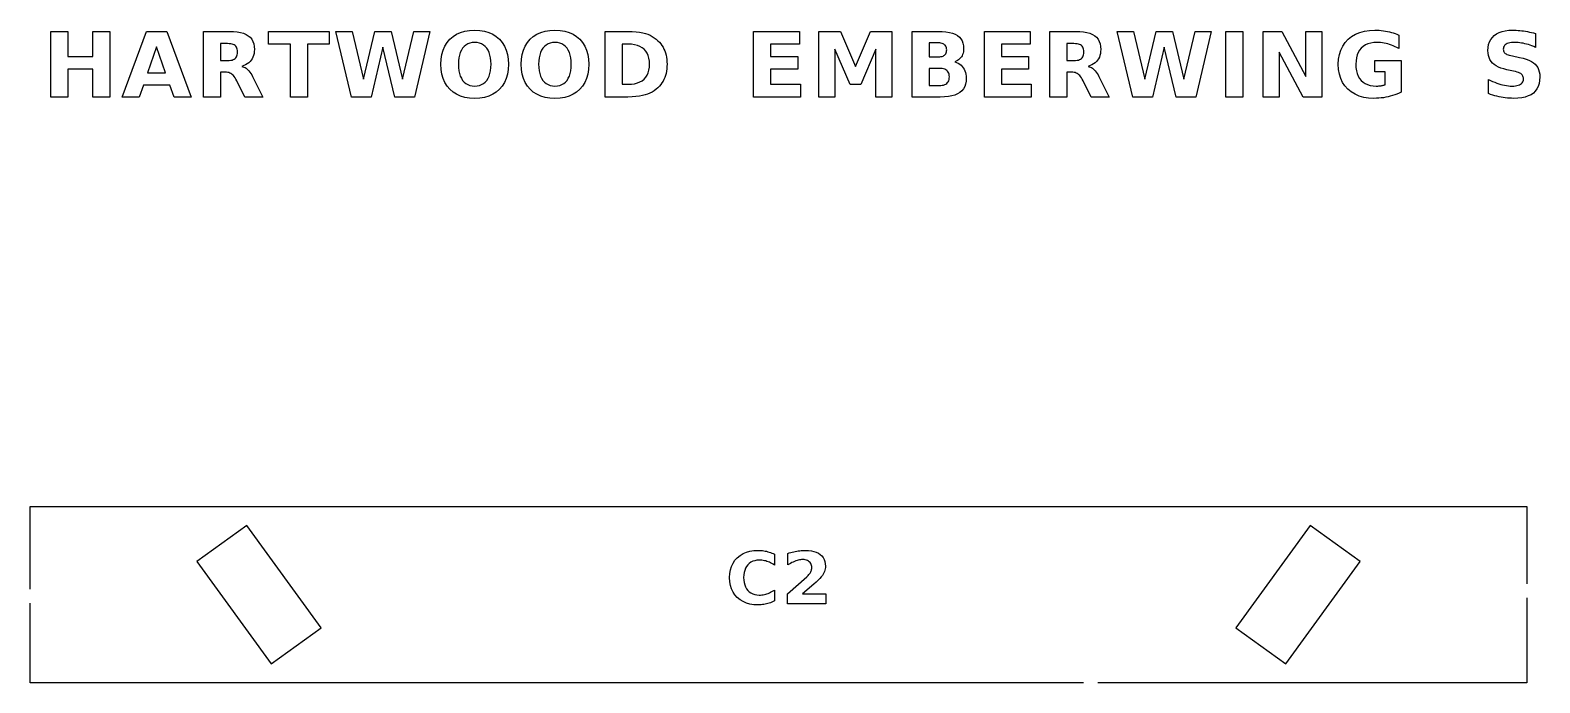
# Model space of a CAD drawing. Header units: millimetres. Extents: x 1 to 293, y 4 to 294.
# Drawn here: x 8.4 to 78.2, y 259.9 to 290.1 of the extents above; entities that cross this region are included whole.
import ezdxf

# ---------------------------------------------------------------- set-up
doc = ezdxf.new("R2010")
doc.units = ezdxf.units.MM
doc.layers.add('CUT', color=1, linetype='CONTINUOUS')
doc.layers.add('ENGRAVE', color=5, linetype='CONTINUOUS')

msp = doc.modelspace()

# ---------------------------------------------------------------- linework, layer by layer
at = {"layer": 'CUT', "color": 1}
for points in [[(8.425, 264.25), (8.425, 268.075), (77.575, 268.075), (77.575, 264.5)], [(77.575, 263.85), (77.575, 259.925), (57.75, 259.925)], [(57.1, 259.925), (8.425, 259.925), (8.425, 263.6)]]:
    msp.add_lwpolyline(points, dxfattribs=at)
for points in [[(19.5664, 260.796), (21.8721, 262.4712), (18.4336, 267.204), (16.1279, 265.5288), (19.5664, 260.796)], [(66.4336, 260.796), (69.8721, 265.5288), (67.5664, 267.204), (64.1279, 262.4712), (66.4336, 260.796)]]:
    msp.add_lwpolyline(points, close=True, dxfattribs=at)
at = {"layer": 'ENGRAVE', "color": 5}
for points in [[(12.1047, 287), (11.3214, 287), (11.3214, 288.2878), (10.1658, 288.2878), (10.1658, 287), (9.3825, 287), (9.3825, 290.0375), (10.1658, 290.0375), (10.1658, 288.8799), (11.3214, 288.8799), (11.3214, 290.0375), (12.1047, 290.0375), (12.1047, 287)], [(15.0708, 287), (14.8796, 287.5534), (13.6548, 287.5534), (13.4615, 287), (12.6742, 287), (13.7992, 290.0375), (14.7331, 290.0375), (15.8582, 287), (15.0708, 287)], [(18.144, 289.9872), (18.2818, 289.948), (18.4017, 289.8976), (18.5039, 289.8361), (18.5893, 289.7625), (18.6593, 289.6758), (18.7137, 289.5762), (18.7525, 289.4636), (18.7758, 289.3379), (18.7836, 289.1993), (18.7796, 289.1019), (18.7674, 289.0105), (18.7472, 288.9252), (18.719, 288.8457), (18.6826, 288.7723), (18.6381, 288.7049), (18.5856, 288.6433), (18.5248, 288.5874), (18.4558, 288.5371), (18.3786, 288.4924), (18.2933, 288.4534), (18.1997, 288.4201), (18.2523, 288.4053), (18.3031, 288.3854), (18.352, 288.3603), (18.3991, 288.3301), (18.4443, 288.2948), (18.4876, 288.2543), (18.5301, 288.2075), (18.5727, 288.1533), (18.6155, 288.0918), (18.6585, 288.0228), (18.7016, 287.9464), (18.745, 287.8626), (19.1702, 287), (18.336, 287), (17.9657, 287.7548), (17.9284, 287.8267), (17.8908, 287.8907), (17.8531, 287.9466), (17.8152, 287.9944), (17.7771, 288.0343), (17.7389, 288.0661), (17.6985, 288.0916), (17.6538, 288.1124), (17.6049, 288.1286), (17.5517, 288.1402), (17.4943, 288.1472), (17.4327, 288.1495), (17.2109, 288.1495), (17.2109, 287), (16.4277, 287), (16.4277, 290.0375), (17.6239, 290.0375), (17.8151, 290.0319), (17.9885, 290.0151), (18.144, 289.9872)], [(17.9262, 288.816), (17.9529, 288.8564), (17.9736, 288.9033), (17.9885, 288.9567), (17.9974, 289.0168), (18.0003, 289.0833), (17.9974, 289.1492), (17.9885, 289.2086), (17.9736, 289.2614), (17.9529, 289.3076), (17.9262, 289.3473), (17.8935, 289.3804), (17.854, 289.4077), (17.8068, 289.4301), (17.7519, 289.4475), (17.6892, 289.4599), (17.6187, 289.4674), (17.5405, 289.4699), (17.2109, 289.4699), (17.2109, 288.6907), (17.5405, 288.6907), (17.6187, 288.6932), (17.6892, 288.7008), (17.7519, 288.7136), (17.8068, 288.7314), (17.854, 288.7543), (17.8935, 288.7822), (17.9262, 288.816)], [(20.4497, 287), (20.4497, 289.4455), (19.4406, 289.4455), (19.4406, 290.0375), (22.2401, 290.0375), (22.2401, 289.4455), (21.233, 289.4455), (21.233, 287), (20.4497, 287)], [(25.6253, 287.8301), (26.1502, 290.0375), (26.8949, 290.0375), (26.1787, 287), (25.2754, 287), (24.724, 289.3092), (24.1788, 287), (23.2755, 287), (22.5532, 290.0375), (23.304, 290.0375), (23.8289, 287.8301), (24.3497, 290.0375), (25.1045, 290.0375), (25.6253, 287.8301)], [(30.1092, 289.6733), (30.236, 289.5248), (30.3398, 289.3584), (30.4205, 289.1744), (30.4781, 288.9726), (30.5127, 288.753), (30.5243, 288.5157), (30.5127, 288.279), (30.4781, 288.06), (30.4205, 287.8586), (30.3398, 287.6748), (30.236, 287.5086), (30.1092, 287.3601), (29.962, 287.232), (29.7973, 287.1273), (29.6148, 287.0458), (29.4148, 286.9876), (29.1971, 286.9526), (28.9618, 286.941), (28.727, 286.9526), (28.5098, 286.9876), (28.3099, 287.0458), (28.1276, 287.1273), (27.9627, 287.232), (27.8153, 287.3601), (27.6882, 287.5086), (27.5842, 287.6748), (27.5033, 287.8586), (27.4455, 288.06), (27.4108, 288.279), (27.3993, 288.5157), (27.4108, 288.753), (27.4455, 288.9726), (27.5033, 289.1744), (27.5842, 289.3584), (27.6882, 289.5248), (27.8153, 289.6733), (27.9627, 289.8014), (28.1276, 289.9062), (28.3099, 289.9877), (28.5098, 290.0459), (28.727, 290.0808), (28.9618, 290.0924), (29.1971, 290.0808), (29.4148, 290.0459), (29.6148, 289.9877), (29.7973, 289.9062), (29.962, 289.8014), (30.1092, 289.6733)], [(28.4063, 289.2603), (28.346, 289.1662), (28.2967, 289.06), (28.2583, 288.9419), (28.2309, 288.8118), (28.2145, 288.6698), (28.209, 288.5157), (28.2145, 288.3623), (28.2309, 288.2207), (28.2583, 288.091), (28.2967, 287.9732), (28.346, 287.8672), (28.4063, 287.7731), (28.4766, 287.6923), (28.5558, 287.6262), (28.6439, 287.5747), (28.7409, 287.538), (28.8469, 287.516), (28.9618, 287.5086), (29.0773, 287.516), (29.1837, 287.538), (29.2812, 287.5747), (29.3696, 287.6262), (29.4489, 287.6923), (29.5192, 287.7731), (29.5795, 287.8672), (29.6288, 287.9732), (29.6672, 288.091), (29.6946, 288.2207), (29.7111, 288.3623), (29.7166, 288.5157), (29.7111, 288.6698), (29.6946, 288.8118), (29.6672, 288.9419), (29.6288, 289.06), (29.5795, 289.1662), (29.5192, 289.2603), (29.4489, 289.3412), (29.3696, 289.4073), (29.2812, 289.4587), (29.1837, 289.4954), (29.0773, 289.5175), (28.9618, 289.5248), (28.8469, 289.5175), (28.7409, 289.4954), (28.6439, 289.4587), (28.5558, 289.4073), (28.4766, 289.3412), (28.4063, 289.2603)], [(33.818, 289.6733), (33.9448, 289.5248), (34.0485, 289.3584), (34.1292, 289.1744), (34.1869, 288.9726), (34.2215, 288.753), (34.233, 288.5157), (34.2215, 288.279), (34.1869, 288.06), (34.1292, 287.8586), (34.0485, 287.6748), (33.9448, 287.5086), (33.818, 287.3601), (33.6708, 287.232), (33.506, 287.1273), (33.3236, 287.0458), (33.1235, 286.9876), (32.9058, 286.9526), (32.6705, 286.941), (32.4358, 286.9526), (32.2185, 286.9876), (32.0187, 287.0458), (31.8363, 287.1273), (31.6715, 287.232), (31.524, 287.3601), (31.3969, 287.5086), (31.2929, 287.6748), (31.212, 287.8586), (31.1542, 288.06), (31.1195, 288.279), (31.108, 288.5157), (31.1195, 288.753), (31.1542, 288.9726), (31.212, 289.1744), (31.2929, 289.3584), (31.3969, 289.5248), (31.524, 289.6733), (31.6715, 289.8014), (31.8363, 289.9062), (32.0187, 289.9877), (32.2185, 290.0459), (32.4358, 290.0808), (32.6705, 290.0924), (32.9058, 290.0808), (33.1235, 290.0459), (33.3236, 289.9877), (33.506, 289.9062), (33.6708, 289.8014), (33.818, 289.6733)], [(32.1151, 289.2603), (32.0548, 289.1662), (32.0054, 289.06), (31.9671, 288.9419), (31.9397, 288.8118), (31.9232, 288.6698), (31.9177, 288.5157), (31.9232, 288.3623), (31.9397, 288.2207), (31.9671, 288.091), (32.0054, 287.9732), (32.0548, 287.8672), (32.1151, 287.7731), (32.1853, 287.6923), (32.2645, 287.6262), (32.3526, 287.5747), (32.4496, 287.538), (32.5556, 287.516), (32.6705, 287.5086), (32.786, 287.516), (32.8925, 287.538), (32.9899, 287.5747), (33.0783, 287.6262), (33.1576, 287.6923), (33.2279, 287.7731), (33.2882, 287.8672), (33.3376, 287.9732), (33.376, 288.091), (33.4034, 288.2207), (33.4198, 288.3623), (33.4253, 288.5157), (33.4198, 288.6698), (33.4034, 288.8118), (33.376, 288.9419), (33.3376, 289.06), (33.2882, 289.1662), (33.2279, 289.2603), (33.1576, 289.3412), (33.0783, 289.4073), (32.9899, 289.4587), (32.8925, 289.4954), (32.786, 289.5175), (32.6705, 289.5248), (32.5556, 289.5175), (32.4496, 289.4954), (32.3526, 289.4587), (32.2645, 289.4073), (32.1853, 289.3412), (32.1151, 289.2603)], [(36.7255, 289.969), (36.8482, 289.9388), (36.9584, 289.9021), (37.0633, 289.8578), (37.1628, 289.8058), (37.2569, 289.7462), (37.3457, 289.679), (37.429, 289.6042), (37.4972, 289.5339), (37.5592, 289.4602), (37.6152, 289.3829), (37.665, 289.3022), (37.7088, 289.2179), (37.7464, 289.1301), (37.7781, 289.0386), (37.8041, 288.9432), (37.8242, 288.8438), (37.8387, 288.7404), (37.8473, 288.6331), (37.8502, 288.5218), (37.8473, 288.4093), (37.8387, 288.3008), (37.8242, 288.1965), (37.8041, 288.0964), (37.7781, 288.0003), (37.7464, 287.9084), (37.7088, 287.8203), (37.665, 287.7358), (37.6152, 287.6549), (37.5592, 287.5775), (37.4972, 287.5036), (37.429, 287.4333), (37.3449, 287.3585), (37.2554, 287.2913), (37.1605, 287.2317), (37.0601, 287.1797), (36.9543, 287.1354), (36.8431, 287.0987), (36.7197, 287.0685), (36.5773, 287.0439), (36.4159, 287.0247), (36.2355, 287.011), (36.0361, 287.0027), (35.8177, 287), (34.9917, 287), (34.9917, 290.0375), (35.8177, 290.0375), (36.0385, 290.0348), (36.2396, 290.0266), (36.4212, 290.0128), (36.5831, 289.9937), (36.7255, 289.969)], [(43.8861, 288.2878), (42.6348, 288.2878), (42.6348, 287.592), (44.0102, 287.592), (44.0102, 287), (41.8516, 287), (41.8516, 290.0375), (43.9654, 290.0375), (43.9654, 289.4455), (42.6348, 289.4455), (42.6348, 288.8799), (43.8861, 288.8799), (43.8861, 288.2878)], [(48.2438, 287), (47.5033, 287), (47.5033, 289.2217), (46.8034, 287.5839), (46.307, 287.5839), (45.6071, 289.2217), (45.6071, 287), (44.8645, 287), (44.8645, 290.0375), (45.8614, 290.0375), (46.5531, 288.4119), (47.2489, 290.0375), (48.2438, 290.0375), (48.2438, 287)], [(51.5818, 288.2867), (51.6164, 288.2135), (51.6433, 288.1353), (51.6625, 288.0521), (51.6741, 287.9639), (51.6779, 287.8708), (51.6696, 287.7305), (51.6449, 287.6027), (51.6036, 287.4873), (51.5459, 287.3843), (51.4716, 287.2938), (51.3809, 287.2157), (51.2733, 287.1498), (51.1485, 287.0958), (51.0065, 287.0539), (50.8474, 287.024), (50.671, 287.006), (50.4775, 287), (49.1775, 287), (49.1775, 290.0375), (50.3534, 290.0375), (50.5547, 290.0322), (50.7365, 290.0163), (50.8989, 289.9897), (51.042, 289.9525), (51.1657, 289.9047), (51.27, 289.8463), (51.3567, 289.7761), (51.4277, 289.6932), (51.4828, 289.5976), (51.5223, 289.4891), (51.5459, 289.3679), (51.5538, 289.2339), (51.5509, 289.1618), (51.5423, 289.0934), (51.5279, 289.0287), (51.5077, 288.9676), (51.4817, 288.9102), (51.45, 288.8565), (51.4128, 288.8068), (51.3705, 288.7617), (51.3229, 288.7209), (51.2701, 288.6847), (51.2121, 288.6529), (51.1489, 288.6256), (51.2299, 288.5977), (51.3045, 288.563), (51.3727, 288.5213), (51.4347, 288.4728), (51.4903, 288.4173), (51.5396, 288.355), (51.5818, 288.2867)], [(50.6749, 288.943), (50.7041, 288.9722), (50.728, 289.0058), (50.7466, 289.0437), (50.7599, 289.0858), (50.7679, 289.1323), (50.7705, 289.183), (50.7679, 289.2332), (50.7599, 289.2792), (50.7466, 289.3211), (50.728, 289.3589), (50.7041, 289.3925), (50.6749, 289.4221), (50.6405, 289.4473), (50.6012, 289.4679), (50.5569, 289.4839), (50.5076, 289.4953), (50.4534, 289.5022), (50.3941, 289.5045), (49.9608, 289.5045), (49.9608, 288.8616), (50.3941, 288.8616), (50.4534, 288.8638), (50.5076, 288.8706), (50.5569, 288.8819), (50.6012, 288.8977), (50.6405, 288.9181), (50.6749, 288.943)], [(54.5545, 288.8799), (54.5545, 288.2878), (53.3033, 288.2878), (53.3033, 287.592), (54.6786, 287.592), (54.6786, 287), (52.52, 287), (52.52, 290.0375), (54.6339, 290.0375), (54.6339, 289.4455), (53.3033, 289.4455), (53.3033, 288.8799), (54.5545, 288.8799)], [(57.0938, 290.0151), (57.2493, 289.9872), (57.3871, 289.948), (57.507, 289.8976), (57.6092, 289.8361), (57.6946, 289.7625), (57.7646, 289.6758), (57.819, 289.5762), (57.8578, 289.4636), (57.8811, 289.3379), (57.8889, 289.1993), (57.8849, 289.1019), (57.8728, 289.0105), (57.8525, 288.9252), (57.8243, 288.8457), (57.7879, 288.7723), (57.7434, 288.7049), (57.6909, 288.6433), (57.6301, 288.5874), (57.5611, 288.5371), (57.4839, 288.4924), (57.3986, 288.4534), (57.305, 288.4201), (57.3577, 288.4053), (57.4084, 288.3854), (57.4573, 288.3603), (57.5044, 288.3301), (57.5496, 288.2948), (57.5929, 288.2543), (57.6354, 288.2075), (57.678, 288.1533), (57.7208, 288.0918), (57.7638, 288.0228), (57.8069, 287.9464), (57.8503, 287.8626), (58.2755, 287), (57.4413, 287), (57.071, 287.7548), (57.0337, 287.8267), (56.9961, 287.8907), (56.9584, 287.9466), (56.9205, 287.9944), (56.8824, 288.0343), (56.8442, 288.0661), (56.8038, 288.0916), (56.7591, 288.1124), (56.7102, 288.1286), (56.657, 288.1402), (56.5996, 288.1472), (56.538, 288.1495), (56.3162, 288.1495), (56.3162, 287), (55.533, 287), (55.533, 290.0375), (56.7292, 290.0375), (56.9204, 290.0319), (57.0938, 290.0151)], [(56.9988, 288.7822), (57.0315, 288.816), (57.0582, 288.8564), (57.0789, 288.9033), (57.0938, 288.9567), (57.1027, 289.0168), (57.1056, 289.0833), (57.1027, 289.1492), (57.0938, 289.2086), (57.0789, 289.2614), (57.0582, 289.3076), (57.0315, 289.3473), (56.9988, 289.3804), (56.9593, 289.4077), (56.9121, 289.4301), (56.8572, 289.4475), (56.7945, 289.4599), (56.724, 289.4674), (56.6458, 289.4699), (56.3162, 289.4699), (56.3162, 288.6907), (56.6458, 288.6907), (56.724, 288.6932), (56.7945, 288.7008), (56.8572, 288.7136), (56.9121, 288.7314), (56.9593, 288.7543), (56.9988, 288.7822)], [(62.2467, 290.0375), (62.9913, 290.0375), (62.2751, 287), (61.3718, 287), (60.8205, 289.3092), (60.2752, 287), (59.3719, 287), (58.6497, 290.0375), (59.4004, 290.0375), (59.9253, 287.8301), (60.4461, 290.0375), (61.2009, 290.0375), (61.7218, 287.8301), (62.2467, 290.0375)], [(64.4539, 287), (63.6707, 287), (63.6707, 290.0375), (64.4539, 290.0375), (64.4539, 287)], [(68.1098, 287), (67.2349, 287), (66.1302, 289.0833), (66.1302, 287), (65.3876, 287), (65.3876, 290.0375), (66.2625, 290.0375), (67.3672, 287.9542), (67.3672, 290.0375), (68.1098, 290.0375), (68.1098, 287)], [(71.2679, 287.0379), (71.1634, 287.0122), (71.0577, 286.9904), (70.9509, 286.9726), (70.843, 286.9588), (70.7339, 286.9489), (70.6237, 286.943), (70.5124, 286.941), (70.2682, 286.9528), (70.0415, 286.9881), (69.8323, 287.047), (69.6407, 287.1295), (69.4666, 287.2356), (69.31, 287.3652), (69.1745, 287.515), (69.0636, 287.6816), (68.9773, 287.8649), (68.9157, 288.0651), (68.8788, 288.282), (68.8665, 288.5157), (68.879, 288.7518), (68.9166, 288.9705), (68.9794, 289.1718), (69.0672, 289.3557), (69.1801, 289.5222), (69.3181, 289.6713), (69.4779, 289.8), (69.6563, 289.9053), (69.8532, 289.9872), (70.0686, 290.0457), (70.3026, 290.0807), (70.5551, 290.0924), (70.6554, 290.0909), (70.7544, 290.0861), (70.8519, 290.0782), (70.948, 290.0671), (71.0427, 290.0529), (71.1359, 290.0355), (71.2276, 290.015), (71.3176, 289.9914), (71.4058, 289.9648), (71.4922, 289.9351), (71.5769, 289.9024), (71.6598, 289.8666), (71.6598, 289.238), (71.5751, 289.2841), (71.4906, 289.3261), (71.4063, 289.3641), (71.3221, 289.398), (71.2381, 289.4278), (71.1543, 289.4536), (71.0705, 289.4754), (70.9866, 289.4932), (70.9027, 289.507), (70.8188, 289.5169), (70.7348, 289.5228), (70.6507, 289.5248), (70.5007, 289.5176), (70.3626, 289.4958), (70.2364, 289.4595), (70.1222, 289.4086), (70.0199, 289.3433), (69.9295, 289.2634), (69.8521, 289.17), (69.7888, 289.0641), (69.7395, 288.9457), (69.7043, 288.8149), (69.6832, 288.6715), (69.6762, 288.5157), (69.683, 288.3611), (69.7033, 288.2187), (69.7372, 288.0885), (69.7847, 287.9705), (69.8457, 287.8647), (69.9203, 287.7711), (70.0074, 287.6909), (70.1059, 287.6253), (70.2158, 287.5742), (70.3372, 287.5378), (70.4699, 287.5159), (70.6141, 287.5086), (70.6543, 287.5091), (70.6936, 287.5103), (70.7318, 287.5124), (70.7692, 287.5154), (70.8055, 287.5192), (70.8409, 287.5239), (70.8753, 287.5295), (70.9084, 287.536), (70.9404, 287.5435), (70.9712, 287.5519), (71.0007, 287.5613), (71.0291, 287.5717), (71.0291, 288.1617), (70.551, 288.1617), (70.551, 288.6866), (71.7717, 288.6866), (71.7717, 287.2258), (71.6735, 287.1803), (71.5739, 287.1388), (71.4732, 287.1012), (71.3712, 287.0676), (71.2679, 287.0379)], [(77.6482, 289.4238), (77.5679, 289.4473), (77.4882, 289.4679), (77.4096, 289.4853), (77.3324, 289.4995), (77.2568, 289.5106), (77.1826, 289.5185), (77.1098, 289.5232), (77.0386, 289.5248), (76.9491, 289.5227), (76.8677, 289.5162), (76.7944, 289.5055), (76.7293, 289.4905), (76.6724, 289.4711), (76.6235, 289.4475), (76.5825, 289.4194), (76.5489, 289.3865), (76.5228, 289.3488), (76.5042, 289.3065), (76.493, 289.2593), (76.4893, 289.2074), (76.4918, 289.1682), (76.4993, 289.132), (76.5119, 289.0988), (76.5295, 289.0686), (76.5521, 289.0414), (76.5798, 289.0172), (76.6141, 288.995), (76.6565, 288.9739), (76.7072, 288.9539), (76.7661, 288.9349), (76.8331, 288.917), (76.9084, 288.9002), (77.242, 288.8331), (77.4028, 288.7962), (77.5472, 288.7535), (77.6754, 288.7049), (77.7873, 288.6504), (77.8829, 288.5901), (77.9622, 288.5238), (78.0275, 288.4498), (78.0809, 288.3661), (78.1225, 288.2726), (78.1521, 288.1694), (78.1699, 288.0565), (78.1759, 287.9338), (78.1676, 287.7735), (78.1427, 287.6274), (78.1013, 287.4957), (78.0434, 287.3782), (77.9689, 287.275), (77.8778, 287.1862), (77.7697, 287.1112), (77.6442, 287.05), (77.5012, 287.0023), (77.3407, 286.9682), (77.1628, 286.9478), (76.9674, 286.941), (76.871, 286.9425), (76.7745, 286.9471), (76.678, 286.9547), (76.5813, 286.9654), (76.4845, 286.9791), (76.3875, 286.9959), (76.2906, 287.0157), (76.1936, 287.0384), (76.0966, 287.0641), (75.9996, 287.0927), (75.9026, 287.1242), (75.8057, 287.1587), (75.8057, 287.8199), (75.9021, 287.7705), (75.9975, 287.7253), (76.0918, 287.6844), (76.185, 287.6477), (76.2771, 287.6152), (76.3682, 287.587), (76.4582, 287.563), (76.5471, 287.5434), (76.635, 287.5282), (76.7218, 287.5173), (76.8075, 287.5108), (76.8921, 287.5086), (76.9742, 287.511), (77.0497, 287.5181), (77.1184, 287.53), (77.1805, 287.5466), (77.236, 287.568), (77.2847, 287.5941), (77.3264, 287.6246), (77.3605, 287.6592), (77.387, 287.6978), (77.4059, 287.7406), (77.4173, 287.7874), (77.4211, 287.8382), (77.4185, 287.8839), (77.4108, 287.9259), (77.3979, 287.9644), (77.3799, 287.9992), (77.3568, 288.0304), (77.3285, 288.0579), (77.2925, 288.0833), (77.2463, 288.1077), (77.1899, 288.1312), (77.1232, 288.1538), (77.0463, 288.1755), (76.9592, 288.1963), (76.6561, 288.2634), (76.511, 288.2992), (76.3795, 288.3414), (76.2616, 288.3901), (76.1574, 288.4452), (76.0668, 288.5067), (75.9898, 288.5747), (75.9254, 288.65), (75.8728, 288.7336), (75.8319, 288.8255), (75.8026, 288.9255), (75.7851, 289.0339), (75.7792, 289.1505), (75.7874, 289.2959), (75.8118, 289.4297), (75.8525, 289.5518), (75.9094, 289.6623), (75.9827, 289.7611), (76.0722, 289.8483), (76.177, 289.9229), (76.296, 289.9839), (76.4292, 290.0314), (76.5767, 290.0653), (76.7385, 290.0857), (76.9145, 290.0924), (76.9983, 290.0914), (77.0829, 290.0883), (77.1683, 290.083), (77.2545, 290.0757), (77.3414, 290.0663), (77.4292, 290.0548), (77.5179, 290.0412), (77.6076, 290.0255), (77.6983, 290.0078), (77.79, 289.9879), (77.8827, 289.9659), (77.9765, 289.9419), (77.9765, 289.299), (77.8934, 289.3348), (77.811, 289.3675), (77.7293, 289.3972), (77.6482, 289.4238)], [(14.6822, 288.1169), (14.2672, 289.3254), (13.8501, 288.1169), (14.6822, 288.1169)], [(36.5951, 287.6978), (36.6985, 287.7573), (36.7892, 287.8301), (36.8666, 287.9154), (36.9299, 288.0127), (36.9792, 288.122), (37.0143, 288.2433), (37.0354, 288.3766), (37.0425, 288.5218), (37.0355, 288.6664), (37.0144, 288.799), (36.9794, 288.9196), (36.9304, 289.0282), (36.8673, 289.1248), (36.7902, 289.2095), (36.6997, 289.2816), (36.5965, 289.3406), (36.4804, 289.3865), (36.3517, 289.4193), (36.2101, 289.4389), (36.0557, 289.4455), (35.775, 289.4455), (35.775, 287.592), (36.0557, 287.592), (36.2095, 287.5987), (36.3506, 287.6185), (36.4792, 287.6516), (36.5951, 287.6978)], [(50.812, 287.6688), (50.8417, 287.7105), (50.8649, 287.7579), (50.8814, 287.8109), (50.8913, 287.8695), (50.8946, 287.9338), (50.8913, 287.9969), (50.8815, 288.0544), (50.8651, 288.1065), (50.8422, 288.1531), (50.8127, 288.1942), (50.7766, 288.2299), (50.7339, 288.26), (50.6846, 288.2847), (50.6286, 288.3039), (50.5659, 288.3176), (50.4966, 288.3258), (50.4206, 288.3285), (49.9608, 288.3285), (49.9608, 287.533), (50.4206, 287.533), (50.496, 287.5358), (50.5649, 287.5441), (50.6273, 287.558), (50.6833, 287.5773), (50.7327, 287.6023), (50.7756, 287.6327), (50.812, 287.6688)], [(42.7507, 263.6798), (42.6919, 263.6537), (42.6324, 263.6299), (42.572, 263.6086), (42.5109, 263.5898), (42.4489, 263.5734), (42.386, 263.5594), (42.3223, 263.5481), (42.2576, 263.5392), (42.1921, 263.5329), (42.1256, 263.5291), (42.0583, 263.5278), (41.8629, 263.5372), (41.6816, 263.5655), (41.5142, 263.6126), (41.3609, 263.6786), (41.2216, 263.7635), (41.0964, 263.8672), (40.9879, 263.987), (40.8992, 264.1202), (40.8302, 264.2669), (40.781, 264.4271), (40.7514, 264.6006), (40.7415, 264.7876), (40.7514, 264.975), (40.781, 265.149), (40.8302, 265.3094), (40.8992, 265.4563), (40.9879, 265.5897), (41.0964, 265.7096), (41.2216, 265.8133), (41.3609, 265.8981), (41.5142, 265.9641), (41.6816, 266.0113), (41.8629, 266.0395), (42.0583, 266.049), (42.1256, 266.0477), (42.1921, 266.0439), (42.2576, 266.0376), (42.3223, 266.0287), (42.386, 266.0173), (42.4489, 266.0034), (42.5109, 265.987), (42.572, 265.9681), (42.6324, 265.9468), (42.6919, 265.9231), (42.7507, 265.8969), (42.8086, 265.8683), (42.8086, 265.3654), (42.7507, 265.4032), (42.693, 265.4375), (42.6357, 265.4683), (42.5786, 265.4956), (42.5217, 265.5193), (42.4652, 265.5395), (42.4082, 265.5564), (42.3503, 265.5703), (42.2914, 265.581), (42.2315, 265.5887), (42.1706, 265.5933), (42.1087, 265.5949), (42.0009, 265.5889), (41.9011, 265.571), (41.8092, 265.5411), (41.7253, 265.4994), (41.6494, 265.4457), (41.5814, 265.38), (41.5227, 265.3039), (41.4747, 265.2187), (41.4373, 265.1245), (41.4107, 265.0212), (41.3947, 264.9089), (41.3893, 264.7876), (41.3947, 264.6667), (41.4107, 264.5548), (41.4373, 264.4519), (41.4747, 264.3579), (41.5227, 264.2728), (41.5814, 264.1967), (41.6494, 264.1311), (41.7253, 264.0774), (41.8092, 264.0356), (41.9011, 264.0058), (42.0009, 263.9879), (42.1087, 263.9819), (42.1706, 263.9834), (42.2315, 263.988), (42.2914, 263.9957), (42.3503, 264.0065), (42.4082, 264.0203), (42.4652, 264.0372), (42.5217, 264.0574), (42.5786, 264.0812), (42.6357, 264.1084), (42.693, 264.1392), (42.7507, 264.1736), (42.8086, 264.2114), (42.8086, 263.7085), (42.7507, 263.6798)], [(45.1848, 264.0356), (45.1848, 263.575), (43.4188, 263.575), (43.4188, 264.0356), (44.3059, 264.8185), (44.3437, 264.8542), (44.3782, 264.8896), (44.4092, 264.9247), (44.4368, 264.9595), (44.4609, 264.9941), (44.4816, 265.0285), (44.499, 265.0629), (44.5133, 265.0977), (44.5244, 265.133), (44.5323, 265.1688), (44.537, 265.205), (44.5386, 265.2417), (44.5354, 265.2968), (44.5259, 265.3482), (44.5099, 265.3959), (44.4876, 265.4399), (44.4589, 265.4802), (44.4239, 265.5167), (44.3835, 265.5486), (44.339, 265.5746), (44.2902, 265.5949), (44.2372, 265.6093), (44.1801, 265.618), (44.1187, 265.6209), (44.0691, 265.6192), (44.018, 265.6139), (43.9653, 265.6052), (43.9111, 265.593), (43.8553, 265.5774), (43.798, 265.5582), (43.7393, 265.5357), (43.6792, 265.5097), (43.6178, 265.4803), (43.555, 265.4476), (43.4908, 265.4114), (43.4253, 265.3719), (43.4253, 265.9057), (43.4957, 265.9281), (43.5658, 265.9487), (43.6357, 265.9674), (43.7053, 265.9842), (43.7746, 265.9992), (43.8436, 266.0123), (43.9123, 266.0235), (43.9805, 266.0327), (44.0483, 266.0398), (44.1156, 266.0449), (44.1825, 266.0479), (44.2489, 266.049), (44.3889, 266.0436), (44.5181, 266.0276), (44.6365, 266.0009), (44.744, 265.9636), (44.8408, 265.9156), (44.9268, 265.8569), (45.0006, 265.7887), (45.0611, 265.712), (45.1081, 265.627), (45.1416, 265.5336), (45.1618, 265.4317), (45.1685, 265.3214), (45.1656, 265.256), (45.1571, 265.192), (45.1429, 265.1296), (45.1229, 265.0686), (45.0973, 265.0091), (45.066, 264.9511), (45.0255, 264.8907), (44.9725, 264.8237), (44.9069, 264.7503), (44.8287, 264.6705), (44.7379, 264.5841), (44.6346, 264.4913), (44.1154, 264.0356), (45.1848, 264.0356)]]:
    msp.add_lwpolyline(points, close=True, dxfattribs=at)

doc.saveas('drawing.dxf')
